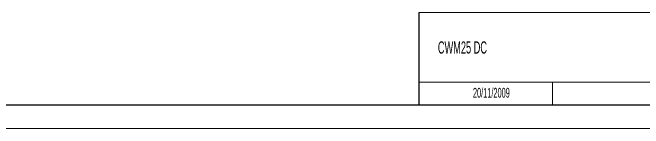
# Model space of a CAD drawing. Header units: millimetres. Extents: x -829 to 2887, y -460 to 1788.
# Drawn here: x 1991.9 to 2128.4, y 1487.1 to 1512.1 of the extents above; entities that cross this region are included whole.
import ezdxf

# ---------------------------------------------------------------- set-up
doc = ezdxf.new("R2010")
doc.units = ezdxf.units.MM
doc.layers.add('FORMATO', color=7, linetype='Continuous')
doc.layers.add('LEGENDA', color=5, linetype='Continuous')
doc.styles.add('SLDTEXTSTYLE2', font='TXT', dxfattribs={"width": 0.563})

msp = doc.modelspace()

# ---------------------------------------------------------------- linework, layer by layer
at = {"color": 7, "linetype": 'Continuous', "lineweight": 0}
msp.add_line((2108.755, 1497.113), (2108.755, 1492.113), dxfattribs=at)
at = {"layer": 'FORMATO', "lineweight": 0}
for p, q in [((2079.839, 1512.125), (2259.839, 1512.125)), ((2079.839, 1497.113), (2108.755, 1497.113)), ((2108.755, 1497.113), (2233.839, 1497.13)), ((1844.839, 1487.113), (2264.839, 1487.113))]:
    msp.add_line(p, q, dxfattribs=at)
at = {"layer": 'FORMATO'}
for p, q in [((2079.839, 1512.125), (2079.839, 1492.113)), ((2259.839, 1492.113), (1864.755, 1492.113))]:
    msp.add_line(p, q, dxfattribs=at)

# ---------------------------------------------------------------- texts
at = {"layer": 'LEGENDA', "style": 'SLDTEXTSTYLE2'}
for s, insert, char_height, attachment_point in [('CWM25 DC', (2083.941, 1505.918), 2.6458, 1), ('20/11/2009', (2095.513, 1495.868), 2.1167, 2)]:
    msp.add_mtext(s, dxfattribs=dict(at, insert=insert, char_height=char_height, attachment_point=attachment_point))

doc.saveas('drawing.dxf')
